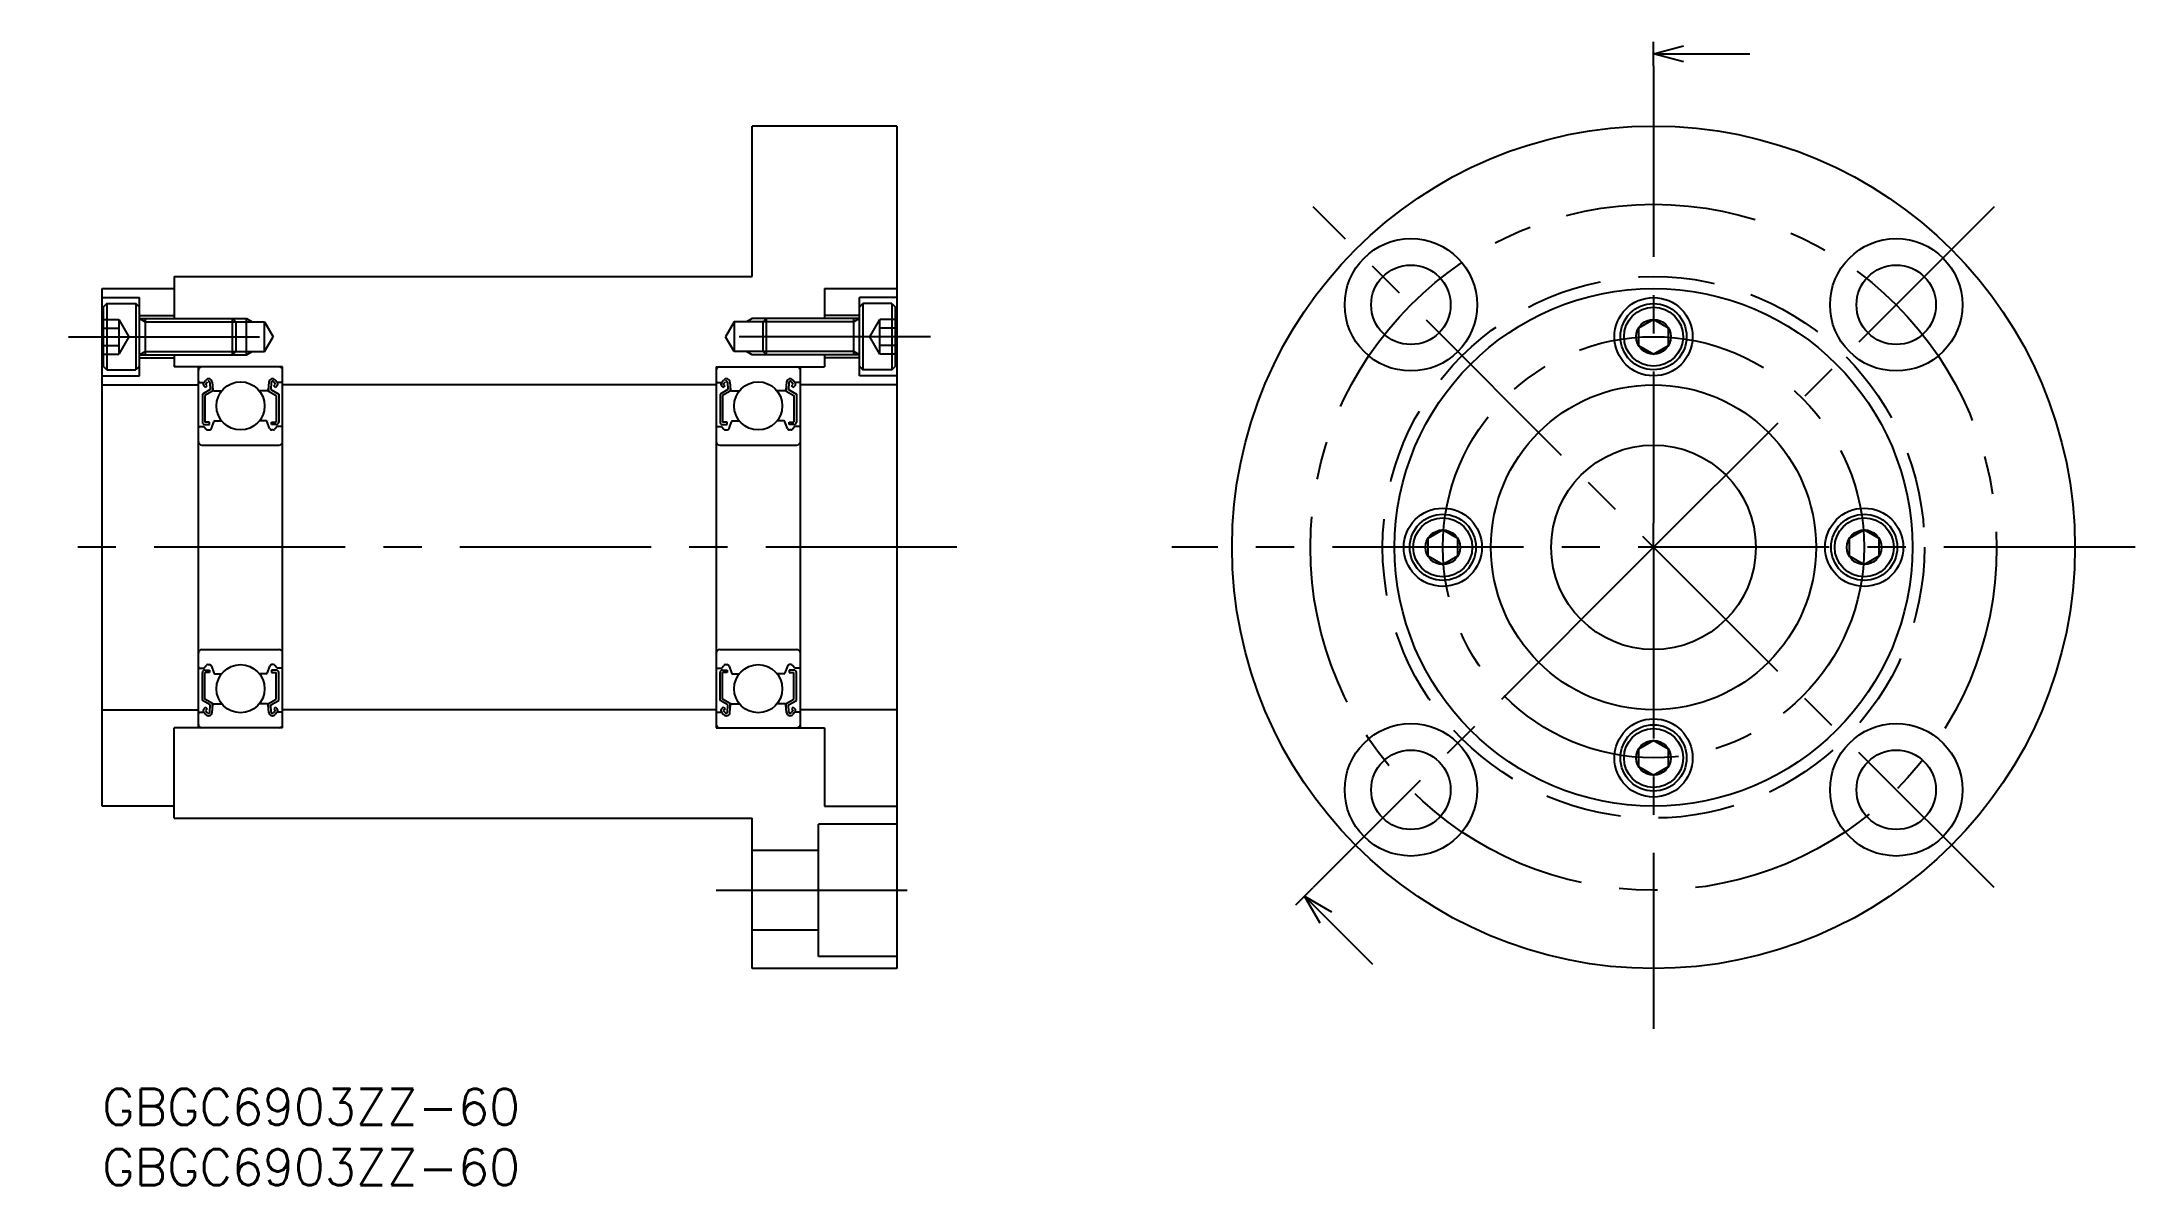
# Model space of a CAD drawing. Extents: x -5 to 169, y -8 to 87.
import ezdxf

# ---------------------------------------------------------------- set-up
doc = ezdxf.new("R2010")
doc.units = 0
doc.header["$LTSCALE"] = 0.5
doc.linetypes.add('CENTER', pattern=[50.8, 31.75, -6.35, 6.35, -6.35])
doc.linetypes.add('DASHED', pattern=[19.05, 12.7, -6.35])
doc.layers.get('0').update_dxf_attribs({"linetype": 'CONTINUOUS'})
for name, color, linetype in [('MSM_CENTER', 1, 'CENTER'), ('MSM_CONTINUOUS', 7, 'CONTINUOUS'), ('MSM_DASHED', 4, 'DASHED'), ('MSM_NARROW', 5, 'CONTINUOUS'), ('MSM_PART_NUMBER', 7, 'CONTINUOUS')]:
    doc.layers.add(name, color=color, linetype=linetype)
doc.styles.get("Standard").update_dxf_attribs({"font": 'txt.shx', "height": 3, "bigfont": 'bigfont.shx'})

# ---------------------------------------------------------------- blocks, each defined once
blk = doc.blocks.new('*U7')
at = {"layer": 'MSM_PART_NUMBER'}
blk.add_text('GBGC6903ZZ-60', height=3, dxfattribs=at).set_placement((0, -3))
blk = doc.blocks.new('*U8')
at = {"layer": 'MSM_PART_NUMBER'}
blk.add_text('GBGC6903ZZ-60', height=3, dxfattribs=at).set_placement((0, -8))
blk = doc.blocks.new('_OPEN30')
at = {"color": 0, "linetype": 'BYBLOCK'}
for p, q in [((-1, 0.268), (0, 0)), ((0, 0), (-1, -0.268)), ((0, 0), (-1, 0))]:
    blk.add_line(p, q, dxfattribs=at)
blk = doc.blocks.new('*U2')
at = {"color": 7, "linetype": 'CONTINUOUS'}
blk.add_lwpolyline([(595.34, 147.9), (600.84, 147.9)], dxfattribs=at)
at = {"color": 7, "linetype": 'CONTINUOUS', "xscale": 2.5, "yscale": 2.5, "zscale": 2.5, "rotation": 180}
blk.add_blockref('_OPEN30', (592.84, 147.9), dxfattribs=at)
blk = doc.blocks.new('*U1')
at = {"color": 7, "linetype": 'CONTINUOUS'}
blk.add_lwpolyline([(595.34, 94.1), (600.84, 94.1)], dxfattribs=at)
at = {"color": 7, "linetype": 'CONTINUOUS', "xscale": 2.5, "yscale": 2.5, "zscale": 2.5, "rotation": 180}
blk.add_blockref('_OPEN30', (592.84, 94.1), dxfattribs=at)

msp = doc.modelspace()

# ---------------------------------------------------------------- linework, layer by layer
at = {"layer": 'MSM_CENTER'}
for p, q in [((128.86, 85), (128.86, 47)), ((157.15, 16.72), (100.58, 73.28)), ((157.15, 73.28), (128.86, 45)), ((-2.8, 62.5), (15.21, 62.5)), ((68.8, 62.5), (50.79, 62.5)), ((71, 45), (-5, 45)), ((168.86, 45), (88.86, 45)), ((127.45, 43.59), (100.58, 16.72)), ((128.86, 45), (128.86, 5)), ((51, 16.5), (69, 16.5))]:
    msp.add_line(p, q, dxfattribs=at)
for radius in [28.5, 17.5]:
    msp.add_circle((128.86, 45), radius, dxfattribs=at)
at = {"layer": 'MSM_CONTINUOUS'}
for p, q in [((128.86, 85), (128.86, 87)), ((66, 80), (54, 80)), ((54, 67.5), (54, 80)), ((66, 80), (66, 10)), ((0, 66.5), (6, 66.5)), ((0, 23.5), (0, 66.5)), ((6, 67.5), (54, 67.5)), ((6, 67.5), (6, 64)), ((60, 66.5), (66, 66.5)), ((60, 66.5), (60, 64)), ((0, 65.75), (3.1, 65.75)), ((0.4, 65.25), (0.1, 64.95)), ((0.1, 64.95), (0.1, 60.05)), ((0.4, 65.25), (2.8, 65.25)), ((0.4, 65.25), (0.4, 59.75)), ((3.1, 64.95), (2.8, 65.25)), ((2.8, 65.25), (2.8, 59.75)), ((3.1, 59.25), (3.1, 65.75)), ((62.9, 59.25), (62.9, 65.75)), ((66, 65.75), (62.9, 65.75)), ((62.9, 64.95), (63.2, 65.25)), ((65.6, 65.25), (63.2, 65.25)), ((63.2, 65.25), (63.2, 59.75)), ((65.6, 65.25), (65.9, 64.95)), ((65.6, 65.25), (65.6, 59.75)), ((65.9, 60.05), (65.9, 64.95)), ((3.1, 64.25), (6, 64.25)), ((3.1, 64), (10.83, 64)), ((3.57, 64), (3.57, 61)), ((10.83, 61), (10.83, 64)), ((10.83, 64), (11.1, 63.73)), ((11.1, 63.73), (13.5, 63.73)), ((11.1, 63.73), (11.1, 61.27)), ((12, 61), (12, 64)), ((13.5, 61.27), (13.5, 63.73)), ((13.5, 63.73), (14.21, 62.5)), ((52.5, 63.73), (51.79, 62.5)), ((54.9, 63.73), (52.5, 63.73)), ((52.5, 63.73), (52.5, 61.27)), ((54.9, 63.73), (55.17, 64)), ((54.9, 61.27), (54.9, 63.73)), ((62.9, 64), (55.17, 64)), ((55.17, 64), (55.17, 61)), ((62.9, 64.25), (60, 64.25)), ((62.43, 61), (62.43, 64)), ((128.86, 63.94), (127.61, 63.22)), ((127.61, 63.22), (127.61, 61.78)), ((130.11, 63.22), (128.86, 63.94)), ((130.11, 61.78), (130.11, 63.22)), ((3.1, 61), (10.83, 61)), ((6, 61), (6, 60)), ((11.1, 61.27), (10.83, 61)), ((11.1, 61.27), (13.5, 61.27)), ((13.5, 61.27), (14.21, 62.5)), ((52.5, 61.27), (51.79, 62.5)), ((54.9, 61.27), (52.5, 61.27)), ((55.17, 61), (54.9, 61.27)), ((62.9, 61), (55.17, 61)), ((60, 61), (60, 60)), ((127.61, 61.78), (128.86, 61.06)), ((128.86, 61.06), (130.11, 61.78)), ((0, 59.25), (3.1, 59.25)), ((0.4, 59.75), (0.1, 60.05)), ((0.4, 59.75), (2.8, 59.75)), ((3.1, 60.05), (2.8, 59.75)), ((3.1, 60.75), (6, 60.75)), ((15, 60), (6, 60)), ((8, 30), (8, 60)), ((15, 30), (15, 60)), ((51, 60), (51, 30)), ((51, 60), (60, 60)), ((58, 30), (58, 60)), ((62.9, 60.75), (60, 60.75)), ((62.9, 60.05), (63.2, 59.75)), ((66, 59.25), (62.9, 59.25)), ((65.6, 59.75), (63.2, 59.75)), ((65.6, 59.75), (65.9, 60.05)), ((0, 58.5), (8, 58.5)), ((8.1, 58.7), (8.46, 58.7)), ((8.98, 58.1), (8.33, 57.72)), ((8.33, 57.72), (8.33, 55.4)), ((8.45, 58.69), (8.62, 58.89)), ((8.6, 58.27), (8.46, 58.42)), ((9.18, 57.98), (8.53, 57.61)), ((8.53, 57.61), (8.53, 55.4)), ((8.6, 58.56), (8.77, 58.76)), ((8.74, 58.42), (8.6, 58.56)), ((8.6, 58.27), (8.74, 58.42)), ((8.95, 58.7), (8.98, 58.1)), ((9.15, 58.72), (9.2, 58.09)), ((9.18, 58.35), (9.18, 57.98)), ((9.3, 58), (9.94, 58)), ((13.7, 58), (13.06, 58)), ((13.85, 58.72), (13.8, 58.09)), ((13.82, 58.35), (13.82, 57.98)), ((13.82, 57.98), (14.47, 57.61)), ((14.05, 58.7), (14.02, 58.1)), ((14.02, 58.1), (14.67, 57.72)), ((14.4, 58.56), (14.23, 58.76)), ((14.26, 58.42), (14.4, 58.56)), ((14.4, 58.27), (14.26, 58.42)), ((14.55, 58.69), (14.38, 58.89)), ((14.4, 58.27), (14.54, 58.42)), ((14.47, 57.61), (14.47, 55.4)), ((14.9, 58.7), (14.54, 58.7)), ((14.67, 57.72), (14.67, 55.4)), ((51, 58.5), (15, 58.5)), ((51.1, 58.7), (51.46, 58.7)), ((51.98, 58.1), (51.33, 57.72)), ((51.33, 57.72), (51.33, 55.4)), ((51.45, 58.69), (51.62, 58.89)), ((51.6, 58.27), (51.46, 58.42)), ((52.18, 57.98), (51.53, 57.61)), ((51.53, 57.61), (51.53, 55.4)), ((51.6, 58.56), (51.77, 58.76)), ((51.74, 58.42), (51.6, 58.56)), ((51.6, 58.27), (51.74, 58.42)), ((51.95, 58.7), (51.98, 58.1)), ((52.15, 58.72), (52.2, 58.09)), ((52.18, 58.35), (52.18, 57.98)), ((52.3, 58), (52.94, 58)), ((56.7, 58), (56.06, 58)), ((56.85, 58.72), (56.8, 58.09)), ((56.82, 58.35), (56.82, 57.98)), ((56.82, 57.98), (57.47, 57.61)), ((57.05, 58.7), (57.02, 58.1)), ((57.02, 58.1), (57.67, 57.72)), ((57.4, 58.56), (57.23, 58.76)), ((57.26, 58.42), (57.4, 58.56)), ((57.4, 58.27), (57.26, 58.42)), ((57.55, 58.69), (57.38, 58.89)), ((57.4, 58.27), (57.54, 58.42)), ((57.47, 57.61), (57.47, 55.4)), ((57.9, 58.7), (57.54, 58.7)), ((57.67, 57.72), (57.67, 55.4)), ((66, 58.5), (58, 58.5)), ((8.1, 55.05), (8.45, 55.05)), ((8.45, 55.05), (8.64, 54.82)), ((8.93, 55.4), (8.53, 55.4)), ((8.53, 55.2), (8.93, 55.2)), ((8.79, 54.75), (8.89, 54.75)), ((8.93, 55.2), (8.93, 55.4)), ((9.08, 54.88), (9.28, 55.43)), ((9.37, 55.5), (9.94, 55.5)), ((13.63, 55.5), (13.06, 55.5)), ((13.92, 54.88), (13.72, 55.43)), ((14.07, 55.4), (14.47, 55.4)), ((14.07, 55.2), (14.07, 55.4)), ((14.47, 55.2), (14.07, 55.2)), ((14.21, 54.75), (14.11, 54.75)), ((14.55, 55.05), (14.36, 54.82)), ((14.9, 55.05), (14.55, 55.05)), ((51.1, 55.05), (51.45, 55.05)), ((51.45, 55.05), (51.64, 54.82)), ((51.93, 55.4), (51.53, 55.4)), ((51.53, 55.2), (51.93, 55.2)), ((51.79, 54.75), (51.89, 54.75)), ((51.93, 55.2), (51.93, 55.4)), ((52.08, 54.88), (52.28, 55.43)), ((52.37, 55.5), (52.94, 55.5)), ((56.63, 55.5), (56.06, 55.5)), ((56.92, 54.88), (56.72, 55.43)), ((57.07, 55.4), (57.47, 55.4)), ((57.07, 55.2), (57.07, 55.4)), ((57.47, 55.2), (57.07, 55.2)), ((57.21, 54.75), (57.11, 54.75)), ((57.55, 55.05), (57.36, 54.82)), ((57.9, 55.05), (57.55, 55.05)), ((8.3, 53.5), (14.7, 53.5)), ((51.3, 53.5), (57.7, 53.5)), ((128.86, 45), (128.86, 47)), ((111.36, 46.44), (110.11, 45.72)), ((110.11, 45.72), (110.11, 44.28)), ((112.61, 45.72), (111.36, 46.44)), ((112.61, 44.28), (112.61, 45.72)), ((146.36, 46.44), (145.11, 45.72)), ((145.11, 45.72), (145.11, 44.28)), ((147.61, 45.72), (146.36, 46.44)), ((147.61, 44.28), (147.61, 45.72)), ((110.11, 44.28), (111.36, 43.56)), ((111.36, 43.56), (112.61, 44.28)), ((127.45, 43.59), (128.86, 45)), ((145.11, 44.28), (146.36, 43.56)), ((146.36, 43.56), (147.61, 44.28)), ((8.1, 34.95), (8.45, 34.95)), ((8.3, 36.5), (14.7, 36.5)), ((8.45, 34.95), (8.64, 35.18)), ((8.53, 34.8), (8.93, 34.8)), ((8.79, 35.25), (8.89, 35.25)), ((8.93, 34.8), (8.93, 34.6)), ((9.08, 35.12), (9.28, 34.57)), ((13.92, 35.12), (13.72, 34.57)), ((14.47, 34.8), (14.07, 34.8)), ((14.07, 34.8), (14.07, 34.6)), ((14.21, 35.25), (14.11, 35.25)), ((14.55, 34.95), (14.36, 35.18)), ((14.9, 34.95), (14.55, 34.95)), ((51.1, 34.95), (51.45, 34.95)), ((51.3, 36.5), (57.7, 36.5)), ((51.45, 34.95), (51.64, 35.18)), ((51.53, 34.8), (51.93, 34.8)), ((51.79, 35.25), (51.89, 35.25)), ((51.93, 34.8), (51.93, 34.6)), ((52.08, 35.12), (52.28, 34.57)), ((56.92, 35.12), (56.72, 34.57)), ((57.47, 34.8), (57.07, 34.8)), ((57.07, 34.8), (57.07, 34.6)), ((57.21, 35.25), (57.11, 35.25)), ((57.55, 34.95), (57.36, 35.18)), ((57.9, 34.95), (57.55, 34.95)), ((8.33, 32.28), (8.33, 34.6)), ((8.53, 32.39), (8.53, 34.6)), ((8.93, 34.6), (8.53, 34.6)), ((9.37, 34.5), (9.94, 34.5)), ((13.63, 34.5), (13.06, 34.5)), ((14.07, 34.6), (14.47, 34.6)), ((14.47, 32.39), (14.47, 34.6)), ((14.67, 32.28), (14.67, 34.6)), ((51.33, 32.28), (51.33, 34.6)), ((51.53, 32.39), (51.53, 34.6)), ((51.93, 34.6), (51.53, 34.6)), ((52.37, 34.5), (52.94, 34.5)), ((56.63, 34.5), (56.06, 34.5)), ((57.07, 34.6), (57.47, 34.6)), ((57.47, 32.39), (57.47, 34.6)), ((57.67, 32.28), (57.67, 34.6)), ((0, 31.5), (8, 31.5)), ((8.1, 31.3), (8.46, 31.3)), ((8.98, 31.9), (8.33, 32.28)), ((8.45, 31.31), (8.62, 31.11)), ((8.6, 31.73), (8.46, 31.58)), ((9.18, 32.02), (8.53, 32.39)), ((8.6, 31.73), (8.74, 31.58)), ((8.74, 31.58), (8.6, 31.44)), ((8.6, 31.44), (8.77, 31.24)), ((8.95, 31.3), (8.98, 31.9)), ((9.15, 31.28), (9.2, 31.91)), ((9.18, 31.65), (9.18, 32.02)), ((9.3, 32), (9.94, 32)), ((13.7, 32), (13.06, 32)), ((13.85, 31.28), (13.8, 31.91)), ((13.82, 32.02), (14.47, 32.39)), ((13.82, 31.65), (13.82, 32.02)), ((14.02, 31.9), (14.67, 32.28)), ((14.05, 31.3), (14.02, 31.9)), ((14.4, 31.44), (14.23, 31.24)), ((14.4, 31.73), (14.26, 31.58)), ((14.26, 31.58), (14.4, 31.44)), ((14.55, 31.31), (14.38, 31.11)), ((14.4, 31.73), (14.54, 31.58)), ((14.9, 31.3), (14.54, 31.3)), ((51, 31.5), (15, 31.5)), ((51.1, 31.3), (51.46, 31.3)), ((51.98, 31.9), (51.33, 32.28)), ((51.45, 31.31), (51.62, 31.11)), ((51.6, 31.73), (51.46, 31.58)), ((52.18, 32.02), (51.53, 32.39)), ((51.6, 31.73), (51.74, 31.58)), ((51.74, 31.58), (51.6, 31.44)), ((51.6, 31.44), (51.77, 31.24)), ((51.95, 31.3), (51.98, 31.9)), ((52.15, 31.28), (52.2, 31.91)), ((52.18, 31.65), (52.18, 32.02)), ((52.3, 32), (52.94, 32)), ((56.7, 32), (56.06, 32)), ((56.85, 31.28), (56.8, 31.91)), ((56.82, 32.02), (57.47, 32.39)), ((56.82, 31.65), (56.82, 32.02)), ((57.02, 31.9), (57.67, 32.28)), ((57.05, 31.3), (57.02, 31.9)), ((57.4, 31.44), (57.23, 31.24)), ((57.4, 31.73), (57.26, 31.58)), ((57.26, 31.58), (57.4, 31.44)), ((57.55, 31.31), (57.38, 31.11)), ((57.4, 31.73), (57.54, 31.58)), ((57.9, 31.3), (57.54, 31.3)), ((66, 31.5), (58, 31.5)), ((15, 30), (6, 30)), ((6, 22.5), (6, 30)), ((51, 30), (60, 30)), ((60, 30), (60, 23.5)), ((128.86, 28.94), (127.61, 28.22)), ((127.61, 28.22), (127.61, 26.78)), ((130.11, 28.22), (128.86, 28.94)), ((130.11, 26.78), (130.11, 28.22)), ((127.61, 26.78), (128.86, 26.06)), ((128.86, 26.06), (130.11, 26.78)), ((6, 23.5), (0, 23.5)), ((60, 23.5), (66, 23.5)), ((6, 22.5), (54, 22.5)), ((54, 10), (54, 22.5)), ((66, 22), (59.5, 22)), ((59.5, 11), (59.5, 22)), ((59.5, 19.8), (54, 19.8)), ((99.16, 15.3), (100.58, 16.72)), ((59.5, 13.2), (54, 13.2)), ((66, 11), (59.5, 11)), ((66, 10), (54, 10))]:
    msp.add_line(p, q, dxfattribs=at)
for centre, radius in [((128.86, 45), 35), ((108.71, 65.15), 5.5), ((149.02, 65.15), 5.5), ((108.71, 65.15), 3.3), ((149.02, 65.15), 3.3), ((128.86, 45), 21.5), ((128.86, 62.5), 3.25), ((128.86, 62.5), 2.75), ((128.86, 62.5), 2.45), ((128.86, 62.5), 1.44), ((11.5, 56.75), 2), ((54.5, 56.75), 2), ((128.86, 45), 13.5), ((128.86, 45), 8.5), ((111.36, 45), 3.25), ((111.36, 45), 2.75), ((111.36, 45), 2.45), ((146.36, 45), 3.25), ((146.36, 45), 2.75), ((146.36, 45), 2.45), ((111.36, 45), 1.44), ((146.36, 45), 1.44), ((11.5, 33.25), 2), ((54.5, 33.25), 2), ((108.71, 24.85), 5.5), ((128.86, 27.5), 3.25), ((128.86, 27.5), 2.75), ((128.86, 27.5), 2.45), ((149.02, 24.85), 5.5), ((108.71, 24.85), 3.3), ((128.86, 27.5), 1.44), ((149.02, 24.85), 3.3)]:
    msp.add_circle(centre, radius, dxfattribs=at)
for centre, radius, start, end in [((8.3, 59.7), 0.3, 90, 180), ((14.7, 59.7), 0.3, 0, 90), ((51.3, 59.7), 0.3, 90, 180), ((57.7, 59.7), 0.3, 0, 90), ((8.1, 58.8), 0.1, 180, 270), ((8.6, 58.56), 0.2, 140.1378, 225.0003), ((8.85, 58.7), 0.3, 4.9347, 140.1381), ((8.85, 58.7), 0.1, 3.1016, 139.9513), ((9.3, 58.1), 0.1, 184.9343, 269.9996), ((13.7, 58.1), 0.1, 270.0004, 355.0657), ((14.15, 58.7), 0.3, 39.8619, 175.0653), ((14.15, 58.7), 0.1, 40.0487, 176.8984), ((14.4, 58.56), 0.2, 314.9997, 39.8622), ((14.9, 58.8), 0.1, 270, 0), ((51.1, 58.8), 0.1, 180, 270), ((51.6, 58.56), 0.2, 140.1378, 225.0003), ((51.85, 58.7), 0.3, 4.9347, 140.1381), ((51.85, 58.7), 0.1, 3.1016, 139.9513), ((52.3, 58.1), 0.1, 184.9343, 269.9996), ((56.7, 58.1), 0.1, 270.0004, 355.0657), ((57.15, 58.7), 0.3, 39.8619, 175.0653), ((57.15, 58.7), 0.1, 40.0487, 176.8984), ((57.4, 58.56), 0.2, 314.9997, 39.8622), ((57.9, 58.8), 0.1, 270, 0), ((8.1, 54.95), 0.1, 90, 180), ((8.53, 55.4), 0.2, 180, 270), ((8.79, 54.95), 0.2, 219.9774, 270), ((8.89, 54.95), 0.2, 270, 339.9912), ((9.37, 55.4), 0.1, 90, 159.9912), ((13.63, 55.4), 0.1, 20.0088, 90), ((14.11, 54.95), 0.2, 200.0088, 270), ((14.21, 54.95), 0.2, 270, 320.0226), ((14.47, 55.4), 0.2, 270, 0), ((14.9, 54.95), 0.1, 0, 90), ((51.1, 54.95), 0.1, 90, 180), ((51.53, 55.4), 0.2, 180, 270), ((51.79, 54.95), 0.2, 219.9774, 270), ((51.89, 54.95), 0.2, 270, 339.9912), ((52.37, 55.4), 0.1, 90, 159.9912), ((56.63, 55.4), 0.1, 20.0088, 90), ((57.11, 54.95), 0.2, 200.0088, 270), ((57.21, 54.95), 0.2, 270, 320.0226), ((57.47, 55.4), 0.2, 270, 0), ((57.9, 54.95), 0.1, 0, 90), ((8.3, 53.8), 0.3, 180, 270), ((14.7, 53.8), 0.3, 270, 0), ((51.3, 53.8), 0.3, 180, 270), ((57.7, 53.8), 0.3, 270, 0), ((8.3, 36.2), 0.3, 90, 180), ((8.1, 35.05), 0.1, 180, 270), ((8.53, 34.6), 0.2, 90, 180), ((8.79, 35.05), 0.2, 90, 140.0226), ((8.89, 35.05), 0.2, 20.0088, 90), ((14.11, 35.05), 0.2, 90, 159.9912), ((14.21, 35.05), 0.2, 39.9774, 90), ((14.47, 34.6), 0.2, 0, 90), ((14.7, 36.2), 0.3, 0, 90), ((14.9, 35.05), 0.1, 270, 0), ((51.3, 36.2), 0.3, 90, 180), ((51.1, 35.05), 0.1, 180, 270), ((51.53, 34.6), 0.2, 90, 180), ((51.79, 35.05), 0.2, 90, 140.0226), ((51.89, 35.05), 0.2, 20.0088, 90), ((57.11, 35.05), 0.2, 90, 159.9912), ((57.21, 35.05), 0.2, 39.9774, 90), ((57.47, 34.6), 0.2, 0, 90), ((57.7, 36.2), 0.3, 0, 90), ((57.9, 35.05), 0.1, 270, 0), ((9.37, 34.6), 0.1, 200.0088, 270), ((13.63, 34.6), 0.1, 270, 339.9912), ((52.37, 34.6), 0.1, 200.0088, 270), ((56.63, 34.6), 0.1, 270, 339.9912), ((8.1, 31.2), 0.1, 90, 180), ((8.6, 31.44), 0.2, 134.9997, 219.8622), ((8.85, 31.3), 0.1, 220.0487, 356.8984), ((9.3, 31.9), 0.1, 90.0004, 175.0657), ((13.7, 31.9), 0.1, 4.9343, 89.9996), ((14.15, 31.3), 0.1, 183.1016, 319.9513), ((14.4, 31.44), 0.2, 320.1378, 45.0003), ((14.9, 31.2), 0.1, 0, 90), ((51.1, 31.2), 0.1, 90, 180), ((51.6, 31.44), 0.2, 134.9997, 219.8622), ((51.85, 31.3), 0.1, 220.0487, 356.8984), ((52.3, 31.9), 0.1, 90.0004, 175.0657), ((56.7, 31.9), 0.1, 4.9343, 89.9996), ((57.15, 31.3), 0.1, 183.1016, 319.9513), ((57.4, 31.44), 0.2, 320.1378, 45.0003), ((57.9, 31.2), 0.1, 0, 90), ((8.3, 30.3), 0.3, 180, 270), ((8.85, 31.3), 0.3, 219.8619, 355.0653), ((14.15, 31.3), 0.3, 184.9347, 320.1381), ((14.7, 30.3), 0.3, 270, 0), ((51.3, 30.3), 0.3, 180, 270), ((51.85, 31.3), 0.3, 219.8619, 355.0653), ((57.15, 31.3), 0.3, 184.9347, 320.1381), ((57.7, 30.3), 0.3, 270, 0)]:
    msp.add_arc(centre, radius, start, end, dxfattribs=at)
at = {"layer": 'MSM_DASHED'}
for p, q in [((0.1, 63.94), (1.4, 63.94)), ((0.1, 63.22), (1.4, 63.22)), ((1.4, 63.94), (1.4, 61.06)), ((1.4, 63.94), (2.23, 62.5)), ((63.77, 62.5), (64.6, 63.94)), ((64.6, 61.06), (64.6, 63.94)), ((65.9, 63.94), (64.6, 63.94)), ((65.9, 63.22), (64.6, 63.22)), ((0.1, 61.78), (1.4, 61.78)), ((0.1, 61.06), (1.4, 61.06)), ((2.23, 62.5), (1.4, 61.06)), ((64.6, 61.06), (63.77, 62.5)), ((65.9, 61.78), (64.6, 61.78)), ((65.9, 61.06), (64.6, 61.06))]:
    msp.add_line(p, q, dxfattribs=at)
msp.add_circle((128.86, 45), 22.5, dxfattribs=at)
at = {"layer": 'MSM_NARROW'}
for p, q in [((3.1, 64), (3.57, 63.73)), ((3.57, 63.73), (11.1, 63.73)), ((10.83, 64), (12, 64)), ((12, 64), (12.47, 63.73)), ((54, 64), (53.53, 63.73)), ((55.17, 64), (54, 64)), ((62.43, 63.73), (54.9, 63.73)), ((62.9, 64), (62.43, 63.73)), ((3.1, 61), (3.57, 61.27)), ((3.57, 61.27), (11.1, 61.27)), ((10.83, 61), (12, 61)), ((12, 61), (12.47, 61.27)), ((54, 61), (53.53, 61.27)), ((55.17, 61), (54, 61)), ((62.43, 61.27), (54.9, 61.27)), ((62.9, 61), (62.43, 61.27))]:
    msp.add_line(p, q, dxfattribs=at)

# ---------------------------------------------------------------- block references
at = {"layer": 'MSM_CONTINUOUS'}
for name, p in [('*U2', (-463.98, -61.9)), ('*U7', (0, 0)), ('*U8', (0, 0))]:
    msp.add_blockref(name, p, dxfattribs=at)
at = {"layer": 'MSM_CONTINUOUS', "rotation": 315}
msp.add_blockref('*U1', (-385.87, 368.67), dxfattribs=at)

doc.saveas('drawing.dxf')
